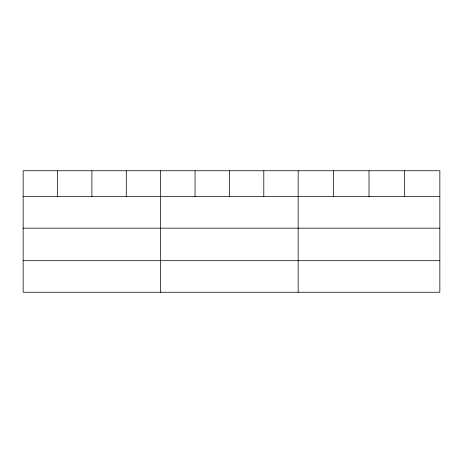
<?xml version="1.0" encoding="UTF-8"?>
<svg xmlns="http://www.w3.org/2000/svg" width="463" height="463" viewBox="0 0 463 463"><rect width="100%" height="100%" fill="white"/><g stroke="black" fill="none" stroke-linecap="round" stroke-linejoin="round"><path stroke-width="0.69" d="M439.85 228.172L439.85 170.743L23.15 170.743L23.15 292.257L439.85 292.257L439.85 228.172L23.15 228.172M23.15 196.607L439.85 196.607M23.15 260.692L439.85 260.692M404.43 170.743L404.43 196.607M369.011 170.743L369.011 196.607M333.591 170.743L333.591 196.607M298.172 170.743L298.172 292.257M263.794 170.743L263.794 196.607M229.416 170.743L229.416 196.607M195.039 170.743L195.039 196.607M160.661 170.743L160.661 292.257M126.283 170.743L126.283 196.607M91.906 170.743L91.906 196.607M57.528 170.743L57.528 196.607"/></g></svg>
